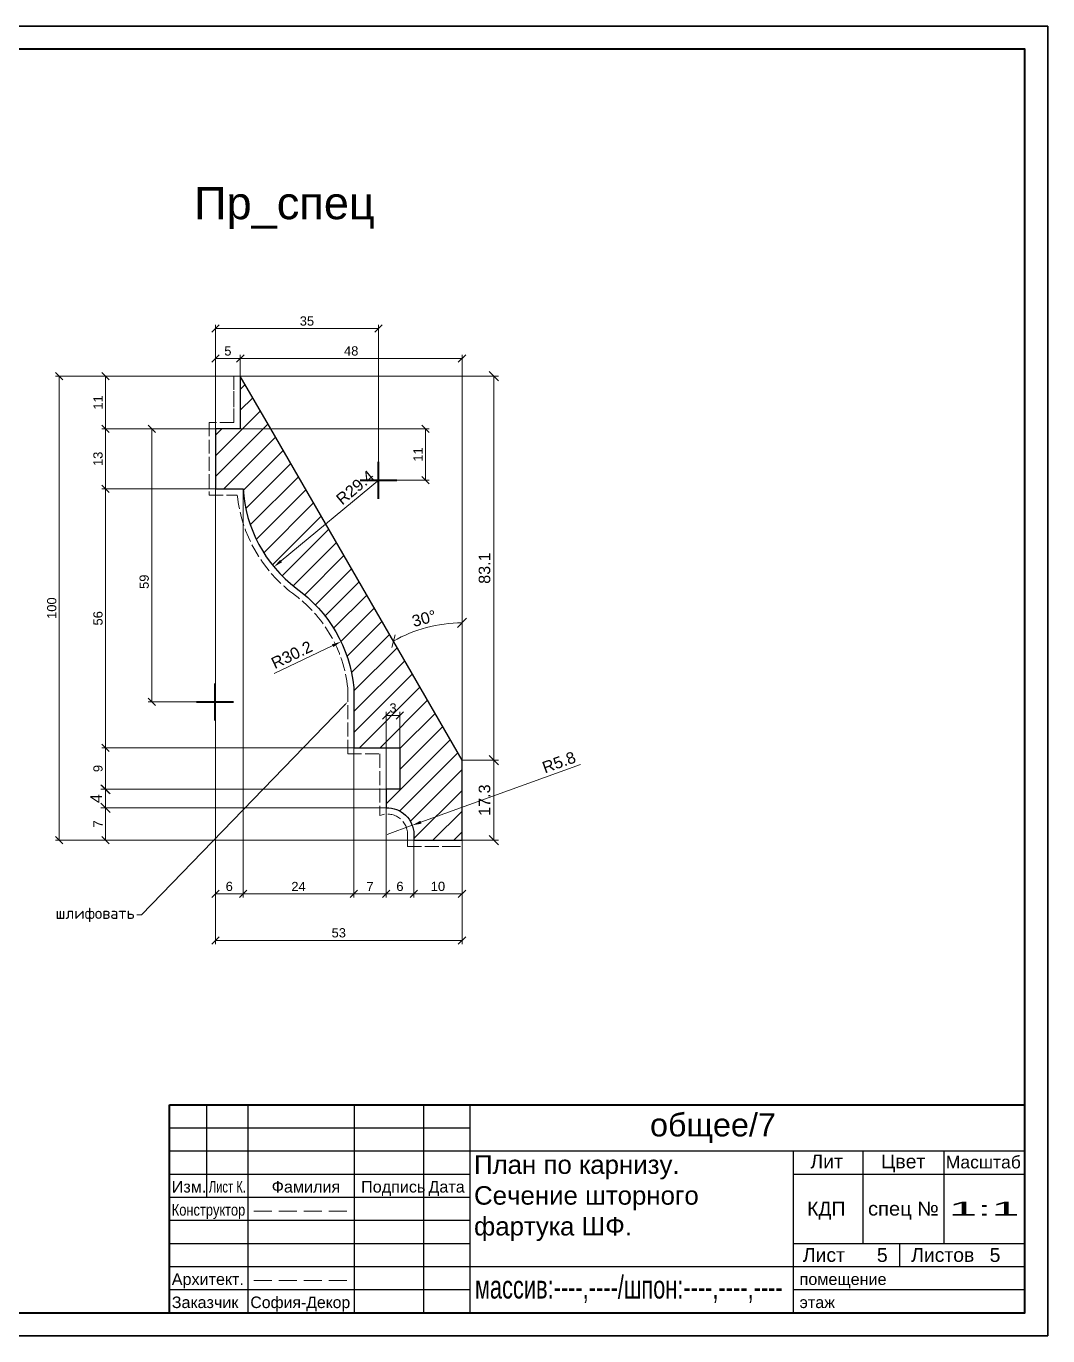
# Model space of a CAD drawing. Header units: millimetres. Extents: x 0 to 410, y 0 to 283.
# Drawn here: x 188.9 to 409.9, y 0 to 283.4 of the extents above; entities that cross this region are included whole.
import ezdxf
from ezdxf import colors
from ezdxf.entities.mleader import LeaderData, LeaderLine
from ezdxf.enums import TextEntityAlignment as Align
from ezdxf.math import Vec2, Vec3

# ---------------------------------------------------------------- set-up
doc = ezdxf.new("R2010")
doc.units = ezdxf.units.MM
doc.linetypes.add('ACAD_ISO02W100', pattern=[15, 12, -3])
doc.layers.get('DEFPOINTS').update_dxf_attribs({"color": 106, "lineweight": 5})
for name, color, linetype, lineweight in [('pechatnaya_ramka', 2, 'Continuous', 30), ('КАРНИЗ Пр_N221', 3, 'Continuous', 30), ('Линии Размерные и Текст', 1, 'Continuous', 5), ('служебный слой РАЗМЕРЫ', 4, 'Continuous', 13), ('ШТАМП', 7, 'Continuous', 30)]:
    doc.layers.add(name, color=color, linetype=linetype, lineweight=lineweight)
doc.styles.get("Standard").update_dxf_attribs({"font": 'arial.ttf'})
doc.styles.add('ЕСКД профили текст', font='isocpeur.ttf')
doc.dimstyles.get("Standard").update_dxf_attribs({"dimscale": 0, "dimtxt": 2.5, "dimasz": 2, "dimexe": 1, "dimexo": 0, "dimgap": 0.75, "dimtad": 1, "dimdsep": 46, "dimtxsty": 'Standard', "dimblk": 'OBLIQUE', "dimcen": 1.5, "dimclrd": 256, "dimclre": 256, "dimclrt": 7, "dimazin": 0, "dimtfac": 1, "dimtmove": 1, "dimatfit": 3, "dimfxl": 1, "dimtolj": 1, "dimtzin": 0, "dimlwd": 5, "dimlwe": 5, "dimarcsym": 0})
doc.dimstyles.new('STANDARD 16', dxfattribs={"dimscale": 0.8, "dimtxt": 2.5, "dimasz": 2, "dimexe": 1, "dimexo": 0, "dimgap": 0.75, "dimtad": 1, "dimdec": 0, "dimlfac": 16, "dimdsep": 46, "dimtxsty": 'Standard', "dimblk": 'OBLIQUE', "dimcen": 1.5, "dimclrd": 256, "dimclre": 256, "dimclrt": 7, "dimazin": 0, "dimtfac": 1, "dimtdec": 0, "dimtmove": 1, "dimatfit": 3, "dimfxl": 1, "dimtolj": 1, "dimtzin": 0, "dimlwd": 5, "dimlwe": 5, "dimarcsym": 0})
doc.dimstyles.new('STANDARD$4', dxfattribs={"dimscale": 0, "dimtxt": 2.5, "dimasz": 2, "dimexe": 1, "dimexo": 0, "dimgap": 0.75, "dimtad": 1, "dimdsep": 46, "dimtxsty": 'Standard', "dimblk1": 'OBLIQUE', "dimsah": 1, "dimcen": 1.5, "dimse1": 1, "dimclrd": 256, "dimclre": 256, "dimclrt": 7, "dimazin": 0, "dimtfac": 1, "dimtmove": 1, "dimatfit": 3, "dimldrblk": 'DOT', "dimfxl": 1, "dimtolj": 1, "dimtzin": 0, "dimlwd": 5, "dimlwe": 5, "dimarcsym": 0})

# ---------------------------------------------------------------- blocks, each defined once
blk = doc.blocks.new('_OBLIQUE')
at = {"color": 0, "linetype": 'ByBlock'}
blk.add_line((-0.5, -0.5), (0.5, 0.5), dxfattribs=at)
blk = doc.blocks.new('*D243')
at = {"layer": 'DEFPOINTS', "color": 0, "transparency": 16777216}
for p in [(229.84, 196.24), (216.05, 137.15), (225.76, 137.15)]:
    blk.add_point(p, dxfattribs=at)
at = {"layer": 'Линии Размерные и Текст', "lineweight": 5, "transparency": 16777216}
for p, q in [((229.84, 196.24), (215.25, 196.24)), ((216.05, 196.24), (216.05, 137.15)), ((225.76, 137.15), (215.25, 137.15))]:
    blk.add_line(p, q, dxfattribs=at)
at = {"layer": 'Линии Размерные и Текст', "lineweight": 5, "transparency": 16777216, "xscale": 1.6, "yscale": 1.6, "zscale": 1.6}
for p, rotation in [((216.05, 196.24), 90), ((216.05, 137.15), 270)]:
    blk.add_blockref('_OBLIQUE', p, dxfattribs=dict(at, rotation=rotation))
at = {"layer": 'Линии Размерные и Текст', "color": 7, "transparency": 16777216, "insert": (214.43, 163.15), "char_height": 2, "attachment_point": 5, "rotation": 90}
blk.add_mtext('\\A1;59', dxfattribs=at)
blk = doc.blocks.new('*D244')
at = {"layer": 'DEFPOINTS', "color": 0, "transparency": 16777216}
for p in [(235.81, 183.24), (259.81, 127.24), (235.81, 95.61)]:
    blk.add_point(p, dxfattribs=at)
at = {"layer": 'Линии Размерные и Текст', "lineweight": 5, "transparency": 16777216}
for p, q in [((235.81, 183.24), (235.81, 94.81)), ((259.81, 127.24), (259.81, 94.81)), ((259.81, 95.61), (235.81, 95.61))]:
    blk.add_line(p, q, dxfattribs=at)
at = {"layer": 'Линии Размерные и Текст', "lineweight": 5, "transparency": 16777216, "xscale": 1.6, "yscale": 1.6, "zscale": 1.6, "rotation": 180}
blk.add_blockref('_OBLIQUE', (235.81, 95.61), dxfattribs=at)
at = {"layer": 'Линии Размерные и Текст', "lineweight": 5, "transparency": 16777216, "xscale": 1.6, "yscale": 1.6, "zscale": 1.6}
blk.add_blockref('_OBLIQUE', (259.81, 95.61), dxfattribs=at)
at = {"layer": 'Линии Размерные и Текст', "color": 7, "transparency": 16777216, "insert": (247.81, 97.21), "char_height": 2, "attachment_point": 5}
blk.add_mtext('\\A1;24', dxfattribs=at)
blk = doc.blocks.new('*D245')
at = {"layer": 'DEFPOINTS', "color": 0, "transparency": 16777216}
for p in [(259.81, 127.24), (266.76, 114.24), (259.81, 95.61)]:
    blk.add_point(p, dxfattribs=at)
at = {"layer": 'Линии Размерные и Текст', "lineweight": 5, "transparency": 16777216}
for p, q in [((259.81, 127.24), (259.81, 94.81)), ((266.76, 114.24), (266.76, 94.81)), ((266.76, 95.61), (259.81, 95.61))]:
    blk.add_line(p, q, dxfattribs=at)
at = {"layer": 'Линии Размерные и Текст', "lineweight": 5, "transparency": 16777216, "xscale": 1.6, "yscale": 1.6, "zscale": 1.6, "rotation": 180}
blk.add_blockref('_OBLIQUE', (259.81, 95.61), dxfattribs=at)
at = {"layer": 'Линии Размерные и Текст', "lineweight": 5, "transparency": 16777216, "xscale": 1.6, "yscale": 1.6, "zscale": 1.6}
blk.add_blockref('_OBLIQUE', (266.76, 95.61), dxfattribs=at)
at = {"layer": 'Линии Размерные и Текст', "color": 7, "transparency": 16777216, "insert": (263.29, 97.21), "char_height": 2, "attachment_point": 5}
blk.add_mtext('\\A1;7', dxfattribs=at)
blk = doc.blocks.new('*D246')
at = {"layer": 'DEFPOINTS', "color": 0, "transparency": 16777216}
for p in [(266.76, 114.24), (272.76, 107.24), (266.76, 95.61)]:
    blk.add_point(p, dxfattribs=at)
at = {"layer": 'Линии Размерные и Текст', "lineweight": 5, "transparency": 16777216}
for p, q in [((266.76, 114.24), (266.76, 94.81)), ((272.76, 107.24), (272.76, 94.81)), ((272.76, 95.61), (266.76, 95.61))]:
    blk.add_line(p, q, dxfattribs=at)
at = {"layer": 'Линии Размерные и Текст', "lineweight": 5, "transparency": 16777216, "xscale": 1.6, "yscale": 1.6, "zscale": 1.6, "rotation": 180}
blk.add_blockref('_OBLIQUE', (266.76, 95.61), dxfattribs=at)
at = {"layer": 'Линии Размерные и Текст', "lineweight": 5, "transparency": 16777216, "xscale": 1.6, "yscale": 1.6, "zscale": 1.6}
blk.add_blockref('_OBLIQUE', (272.76, 95.61), dxfattribs=at)
at = {"layer": 'Линии Размерные и Текст', "color": 7, "transparency": 16777216, "insert": (269.76, 97.23), "char_height": 2, "attachment_point": 5}
blk.add_mtext('\\A1;6', dxfattribs=at)
blk = doc.blocks.new('*D247')
at = {"layer": 'DEFPOINTS', "color": 0, "transparency": 16777216}
for p in [(272.76, 107.24), (283.19, 107.24), (272.76, 95.61)]:
    blk.add_point(p, dxfattribs=at)
at = {"layer": 'Линии Размерные и Текст', "lineweight": 5, "transparency": 16777216}
for p, q in [((272.76, 107.24), (272.76, 94.81)), ((283.19, 107.24), (283.19, 94.81)), ((283.19, 95.61), (272.76, 95.61))]:
    blk.add_line(p, q, dxfattribs=at)
at = {"layer": 'Линии Размерные и Текст', "lineweight": 5, "transparency": 16777216, "xscale": 1.6, "yscale": 1.6, "zscale": 1.6, "rotation": 180}
blk.add_blockref('_OBLIQUE', (272.76, 95.61), dxfattribs=at)
at = {"layer": 'Линии Размерные и Текст', "lineweight": 5, "transparency": 16777216, "xscale": 1.6, "yscale": 1.6, "zscale": 1.6}
blk.add_blockref('_OBLIQUE', (283.19, 95.61), dxfattribs=at)
at = {"layer": 'Линии Размерные и Текст', "color": 7, "transparency": 16777216, "insert": (277.98, 97.23), "char_height": 2, "attachment_point": 5}
blk.add_mtext('\\A1;10', dxfattribs=at)
blk = doc.blocks.new('*D248')
at = {"layer": 'DEFPOINTS', "color": 0, "transparency": 16777216}
for p in [(266.76, 114.24), (206.05, 107.24), (272.76, 107.24)]:
    blk.add_point(p, dxfattribs=at)
at = {"layer": 'Линии Размерные и Текст', "lineweight": 5, "transparency": 16777216}
for p, q in [((266.76, 114.24), (205.25, 114.24)), ((206.05, 114.24), (206.05, 107.24)), ((272.76, 107.24), (205.25, 107.24))]:
    blk.add_line(p, q, dxfattribs=at)
at = {"layer": 'Линии Размерные и Текст', "lineweight": 5, "transparency": 16777216, "xscale": 1.6, "yscale": 1.6, "zscale": 1.6}
for p, rotation in [((206.05, 114.24), 90), ((206.05, 107.24), 270)]:
    blk.add_blockref('_OBLIQUE', p, dxfattribs=dict(at, rotation=rotation))
at = {"layer": 'Линии Размерные и Текст', "color": 7, "transparency": 16777216, "insert": (204.45, 110.74), "char_height": 2, "attachment_point": 5, "rotation": 90}
blk.add_mtext('\\A1;7', dxfattribs=at)
blk = doc.blocks.new('*D249')
at = {"layer": 'DEFPOINTS', "color": 0, "transparency": 16777216}
for p in [(259.81, 127.24), (206.05, 118.24), (266.76, 118.24)]:
    blk.add_point(p, dxfattribs=at)
at = {"layer": 'Линии Размерные и Текст', "lineweight": 5, "transparency": 16777216}
for p, q in [((259.81, 127.24), (205.25, 127.24)), ((206.05, 127.24), (206.05, 118.24)), ((266.76, 118.24), (205.25, 118.24))]:
    blk.add_line(p, q, dxfattribs=at)
at = {"layer": 'Линии Размерные и Текст', "lineweight": 5, "transparency": 16777216, "xscale": 1.6, "yscale": 1.6, "zscale": 1.6}
for p, rotation in [((206.05, 127.24), 90), ((206.05, 118.24), 270)]:
    blk.add_blockref('_OBLIQUE', p, dxfattribs=dict(at, rotation=rotation))
at = {"layer": 'Линии Размерные и Текст', "color": 7, "transparency": 16777216, "insert": (204.43, 122.74), "char_height": 2, "attachment_point": 5, "rotation": 90}
blk.add_mtext('\\A1;9', dxfattribs=at)
blk = doc.blocks.new('*D250')
at = {"layer": 'DEFPOINTS', "color": 0, "transparency": 16777216}
for p in [(229.84, 196.24), (206.05, 183.24), (229.84, 183.24)]:
    blk.add_point(p, dxfattribs=at)
at = {"layer": 'Линии Размерные и Текст', "lineweight": 5, "transparency": 16777216}
for p, q in [((229.84, 196.24), (205.25, 196.24)), ((206.05, 196.24), (206.05, 183.24)), ((229.84, 183.24), (205.25, 183.24))]:
    blk.add_line(p, q, dxfattribs=at)
at = {"layer": 'Линии Размерные и Текст', "lineweight": 5, "transparency": 16777216, "xscale": 1.6, "yscale": 1.6, "zscale": 1.6}
for p, rotation in [((206.05, 196.24), 90), ((206.05, 183.24), 270)]:
    blk.add_blockref('_OBLIQUE', p, dxfattribs=dict(at, rotation=rotation))
at = {"layer": 'Линии Размерные и Текст', "color": 7, "transparency": 16777216, "insert": (204.43, 189.74), "char_height": 2, "attachment_point": 5, "rotation": 90}
blk.add_mtext('\\A1;13', dxfattribs=at)
blk = doc.blocks.new('*D251')
at = {"layer": 'DEFPOINTS', "color": 0, "transparency": 16777216}
for p in [(229.84, 183.24), (283.19, 107.24), (229.84, 85.55)]:
    blk.add_point(p, dxfattribs=at)
at = {"layer": 'Линии Размерные и Текст', "lineweight": 5, "transparency": 16777216}
for p, q in [((229.84, 183.24), (229.84, 84.75)), ((283.19, 107.24), (283.19, 84.75)), ((283.19, 85.55), (229.84, 85.55))]:
    blk.add_line(p, q, dxfattribs=at)
at = {"layer": 'Линии Размерные и Текст', "lineweight": 5, "transparency": 16777216, "xscale": 1.6, "yscale": 1.6, "zscale": 1.6, "rotation": 180}
blk.add_blockref('_OBLIQUE', (229.84, 85.55), dxfattribs=at)
at = {"layer": 'Линии Размерные и Текст', "lineweight": 5, "transparency": 16777216, "xscale": 1.6, "yscale": 1.6, "zscale": 1.6}
blk.add_blockref('_OBLIQUE', (283.19, 85.55), dxfattribs=at)
at = {"layer": 'Линии Размерные и Текст', "color": 7, "transparency": 16777216, "insert": (256.52, 87.18), "char_height": 2, "attachment_point": 5}
blk.add_mtext('\\A1;53', dxfattribs=at)
blk = doc.blocks.new('*D252')
at = {"layer": 'DEFPOINTS', "color": 0, "transparency": 16777216}
for p in [(196.05, 207.64), (235.22, 207.64), (272.76, 107.24)]:
    blk.add_point(p, dxfattribs=at)
at = {"layer": 'Линии Размерные и Текст', "lineweight": 5, "transparency": 16777216}
for p, q in [((235.22, 207.64), (195.25, 207.64)), ((196.05, 107.24), (196.05, 207.64)), ((272.76, 107.24), (195.25, 107.24))]:
    blk.add_line(p, q, dxfattribs=at)
at = {"layer": 'Линии Размерные и Текст', "lineweight": 5, "transparency": 16777216, "xscale": 1.6, "yscale": 1.6, "zscale": 1.6}
for p, rotation in [((196.05, 207.64), 90), ((196.05, 107.24), 270)]:
    blk.add_blockref('_OBLIQUE', p, dxfattribs=dict(at, rotation=rotation))
at = {"layer": 'Линии Размерные и Текст', "color": 7, "transparency": 16777216, "insert": (194.43, 157.44), "char_height": 2, "attachment_point": 5, "rotation": 90}
blk.add_mtext('\\A1;100', dxfattribs=at)
blk = doc.blocks.new('*D253')
at = {"layer": 'DEFPOINTS', "color": 0, "transparency": 16777216}
for p in [(229.84, 183.24), (206.05, 127.24), (259.81, 127.24)]:
    blk.add_point(p, dxfattribs=at)
at = {"layer": 'Линии Размерные и Текст', "lineweight": 5, "transparency": 16777216}
for p, q in [((229.84, 183.24), (205.25, 183.24)), ((206.05, 183.24), (206.05, 127.24)), ((259.81, 127.24), (205.25, 127.24))]:
    blk.add_line(p, q, dxfattribs=at)
at = {"layer": 'Линии Размерные и Текст', "lineweight": 5, "transparency": 16777216, "xscale": 1.6, "yscale": 1.6, "zscale": 1.6}
for p, rotation in [((206.05, 183.24), 90), ((206.05, 127.24), 270)]:
    blk.add_blockref('_OBLIQUE', p, dxfattribs=dict(at, rotation=rotation))
at = {"layer": 'Линии Размерные и Текст', "color": 7, "transparency": 16777216, "insert": (204.43, 155.24), "char_height": 2, "attachment_point": 5, "rotation": 90}
blk.add_mtext('\\A1;56', dxfattribs=at)
blk = doc.blocks.new('*D254')
at = {"layer": 'DEFPOINTS', "color": 0, "transparency": 16777216}
for p in [(206.05, 207.64), (235.22, 207.64), (229.84, 196.24)]:
    blk.add_point(p, dxfattribs=at)
at = {"layer": 'Линии Размерные и Текст', "lineweight": 5, "transparency": 16777216}
for p, q in [((235.22, 207.64), (205.25, 207.64)), ((206.05, 196.24), (206.05, 207.64)), ((229.84, 196.24), (205.25, 196.24))]:
    blk.add_line(p, q, dxfattribs=at)
at = {"layer": 'Линии Размерные и Текст', "lineweight": 5, "transparency": 16777216, "xscale": 1.6, "yscale": 1.6, "zscale": 1.6}
for p, rotation in [((206.05, 207.64), 90), ((206.05, 196.24), 270)]:
    blk.add_blockref('_OBLIQUE', p, dxfattribs=dict(at, rotation=rotation))
at = {"layer": 'Линии Размерные и Текст', "color": 7, "transparency": 16777216, "insert": (204.45, 201.94), "char_height": 2, "attachment_point": 5, "rotation": 90}
blk.add_mtext('\\A1;11', dxfattribs=at)
blk = doc.blocks.new('*D255')
at = {"layer": 'DEFPOINTS', "color": 0, "transparency": 16777216}
for p in [(229.84, 211.46), (235.22, 207.64), (229.84, 196.24)]:
    blk.add_point(p, dxfattribs=at)
at = {"layer": 'Линии Размерные и Текст', "lineweight": 5, "transparency": 16777216}
for p, q in [((229.84, 196.24), (229.84, 212.26)), ((235.22, 211.46), (229.84, 211.46)), ((235.22, 207.64), (235.22, 212.26))]:
    blk.add_line(p, q, dxfattribs=at)
at = {"layer": 'Линии Размерные и Текст', "lineweight": 5, "transparency": 16777216, "xscale": 1.6, "yscale": 1.6, "zscale": 1.6, "rotation": 180}
blk.add_blockref('_OBLIQUE', (229.84, 211.46), dxfattribs=at)
at = {"layer": 'Линии Размерные и Текст', "lineweight": 5, "transparency": 16777216, "xscale": 1.6, "yscale": 1.6, "zscale": 1.6}
blk.add_blockref('_OBLIQUE', (235.22, 211.46), dxfattribs=at)
at = {"layer": 'Линии Размерные и Текст', "color": 7, "transparency": 16777216, "insert": (232.53, 213.07), "char_height": 2, "attachment_point": 5}
blk.add_mtext('\\A1;5', dxfattribs=at)
blk = doc.blocks.new('*D256')
at = {"layer": 'DEFPOINTS', "color": 0, "transparency": 16777216}
for p in [(229.84, 183.24), (235.81, 183.24), (235.81, 95.61)]:
    blk.add_point(p, dxfattribs=at)
at = {"layer": 'Линии Размерные и Текст', "lineweight": 5, "transparency": 16777216}
for p, q in [((229.84, 183.24), (229.84, 94.81)), ((235.81, 183.24), (235.81, 94.81)), ((229.84, 95.61), (235.81, 95.61))]:
    blk.add_line(p, q, dxfattribs=at)
at = {"layer": 'Линии Размерные и Текст', "lineweight": 5, "transparency": 16777216, "xscale": 1.6, "yscale": 1.6, "zscale": 1.6, "rotation": 180}
blk.add_blockref('_OBLIQUE', (229.84, 95.61), dxfattribs=at)
at = {"layer": 'Линии Размерные и Текст', "lineweight": 5, "transparency": 16777216, "xscale": 1.6, "yscale": 1.6, "zscale": 1.6}
blk.add_blockref('_OBLIQUE', (235.81, 95.61), dxfattribs=at)
at = {"layer": 'Линии Размерные и Текст', "color": 7, "transparency": 16777216, "insert": (232.83, 97.23), "char_height": 2, "attachment_point": 5}
blk.add_mtext('\\A1;6', dxfattribs=at)
blk = doc.blocks.new('*D257')
at = {"layer": 'DEFPOINTS', "color": 0, "transparency": 16777216}
for p in [(269.76, 134.2), (269.76, 127.24), (266.76, 118.24)]:
    blk.add_point(p, dxfattribs=at)
at = {"layer": 'Линии Размерные и Текст', "lineweight": 5, "transparency": 16777216}
for p, q in [((266.76, 118.24), (266.76, 135)), ((266.76, 134.2), (269.76, 134.2)), ((269.76, 127.24), (269.76, 135))]:
    blk.add_line(p, q, dxfattribs=at)
at = {"layer": 'Линии Размерные и Текст', "lineweight": 5, "transparency": 16777216, "xscale": 1.6, "yscale": 1.6, "zscale": 1.6, "rotation": 180}
blk.add_blockref('_OBLIQUE', (266.76, 134.2), dxfattribs=at)
at = {"layer": 'Линии Размерные и Текст', "lineweight": 5, "transparency": 16777216, "xscale": 1.6, "yscale": 1.6, "zscale": 1.6}
blk.add_blockref('_OBLIQUE', (269.76, 134.2), dxfattribs=at)
at = {"layer": 'Линии Размерные и Текст', "color": 7, "transparency": 16777216, "insert": (268.26, 135.82), "char_height": 2, "attachment_point": 5}
blk.add_mtext('\\A1;3', dxfattribs=at)
blk = doc.blocks.new('*D258')
at = {"layer": 'DEFPOINTS', "color": 0, "transparency": 16777216}
for p in [(241.8, 196.24), (278.03, 153.81), (283.19, 124.56), (283.19, 124.56), (283.19, 107.24)]:
    blk.add_point(p, dxfattribs=at)
at = {"layer": 'Линии Размерные и Текст', "lineweight": 5, "transparency": 16777216}
blk.add_line((283.19, 124.56), (283.19, 155.26), dxfattribs=at)
blk.add_arc((283.19, 124.56), 29.7, 90, 120, dxfattribs=at)
at = {"layer": 'Линии Размерные и Текст', "lineweight": 5, "transparency": 16777216, "xscale": 2, "yscale": 2, "zscale": 2}
for p, rotation in [((283.19, 154.26), 359.9999999999999), ((268.34, 150.28), 210.0000000000026)]:
    blk.add_blockref('_OBLIQUE', p, dxfattribs=dict(at, rotation=rotation))
at = {"layer": 'Линии Размерные и Текст', "color": 7, "transparency": 16777216, "insert": (274.98, 155.21), "char_height": 2.5, "attachment_point": 5, "rotation": 15}
blk.add_mtext('\\A1;30°', dxfattribs=at)
blk = doc.blocks.new('*D259')
at = {"layer": 'DEFPOINTS', "color": 0, "transparency": 16777216}
for p in [(257.01, 150.18), (229.76, 137.15)]:
    blk.add_point(p, dxfattribs=at)
at = {"layer": 'Линии Размерные и Текст', "lineweight": 5, "transparency": 16777216}
blk.add_line((242.56, 143.27), (255.21, 149.32), dxfattribs=at)
at = {"layer": 'Линии Размерные и Текст', "transparency": 16777216}
blk.add_solid([(255.06, 149.62), (255.35, 149.02), (257.01, 150.18)], dxfattribs=at)
at = {"layer": 'Линии Размерные и Текст', "color": 7, "transparency": 16777216, "insert": (246.36, 147.34), "char_height": 2.5, "attachment_point": 5, "rotation": 25.5405}
blk.add_mtext('\\A1;R30.2', dxfattribs=at)
blk = doc.blocks.new('_Dot')
at = {"color": 0, "linetype": 'ByBlock', "lineweight": -2}
blk.add_line((-0.5, 0), (-1, 0), dxfattribs=at)
at = {"color": 0, "linetype": 'ByBlock', "const_width": 0.5}
blk.add_lwpolyline([(-0.25, 0, 1), (0.25, 0, 1)], format="xyb", close=True, dxfattribs=at)
blk = doc.blocks.new('*D260')
at = {"layer": 'DEFPOINTS', "color": 0, "transparency": 16777216}
for p in [(265.12, 185.1), (242.5, 166.36)]:
    blk.add_point(p, dxfattribs=at)
at = {"layer": 'Линии Размерные и Текст', "lineweight": 5, "transparency": 16777216}
blk.add_line((265.35, 185.29), (244.04, 167.64), dxfattribs=at)
at = {"layer": 'Линии Размерные и Текст', "transparency": 16777216}
blk.add_solid([(243.83, 167.89), (244.25, 167.38), (242.5, 166.36)], dxfattribs=at)
at = {"layer": 'Линии Размерные и Текст', "color": 7, "transparency": 16777216, "insert": (260.06, 183.54), "char_height": 2.5, "attachment_point": 5, "rotation": 39.6251}
blk.add_mtext('\\A1;R29.4', dxfattribs=at)
blk = doc.blocks.new('*D261')
at = {"layer": 'DEFPOINTS', "color": 0, "transparency": 16777216}
for p in [(267.01, 108.49), (272.42, 110.45)]:
    blk.add_point(p, dxfattribs=at)
at = {"layer": 'Линии Размерные и Текст', "lineweight": 5, "transparency": 16777216}
for p, q in [((308.84, 123.61), (274.3, 111.12)), ((267.01, 108.49), (272.42, 110.45))]:
    blk.add_line(p, q, dxfattribs=at)
at = {"layer": 'Линии Размерные и Текст', "transparency": 16777216}
blk.add_solid([(274.19, 111.44), (274.42, 110.81), (272.42, 110.45)], dxfattribs=at)
at = {"layer": 'Линии Размерные и Текст', "color": 7, "transparency": 16777216, "insert": (304.17, 124.08), "char_height": 2.5, "attachment_point": 5, "rotation": 19.8737}
blk.add_mtext('\\A1;R5.8', dxfattribs=at)
blk = doc.blocks.new('*D262')
at = {"layer": 'DEFPOINTS', "color": 0, "transparency": 16777216}
for p in [(235.22, 207.64), (283.19, 124.56), (290.09, 124.56)]:
    blk.add_point(p, dxfattribs=at)
at = {"layer": 'Линии Размерные и Текст', "lineweight": 5, "transparency": 16777216}
for p, q in [((235.22, 207.64), (291.09, 207.64)), ((290.09, 207.64), (290.09, 124.56)), ((283.19, 124.56), (291.09, 124.56))]:
    blk.add_line(p, q, dxfattribs=at)
at = {"layer": 'Линии Размерные и Текст', "lineweight": 5, "transparency": 16777216, "xscale": 2, "yscale": 2, "zscale": 2}
for p, rotation in [((290.09, 207.64), 90), ((290.09, 124.56), 270)]:
    blk.add_blockref('_OBLIQUE', p, dxfattribs=dict(at, rotation=rotation))
at = {"layer": 'Линии Размерные и Текст', "color": 7, "transparency": 16777216, "insert": (288.06, 166.1), "char_height": 2.5, "attachment_point": 5, "rotation": 90}
blk.add_mtext('\\A1;83.1', dxfattribs=at)
blk = doc.blocks.new('*D263')
at = {"layer": 'DEFPOINTS', "color": 0, "transparency": 16777216}
for p in [(283.19, 124.56), (283.19, 107.24), (290.09, 107.24)]:
    blk.add_point(p, dxfattribs=at)
at = {"layer": 'Линии Размерные и Текст', "lineweight": 5, "transparency": 16777216}
for p, q in [((283.19, 124.56), (291.09, 124.56)), ((290.09, 124.56), (290.09, 107.24)), ((283.19, 107.24), (291.09, 107.24))]:
    blk.add_line(p, q, dxfattribs=at)
at = {"layer": 'Линии Размерные и Текст', "lineweight": 5, "transparency": 16777216, "xscale": 2, "yscale": 2, "zscale": 2}
for p, rotation in [((290.09, 124.56), 90), ((290.09, 107.24), 270)]:
    blk.add_blockref('_OBLIQUE', p, dxfattribs=dict(at, rotation=rotation))
at = {"layer": 'Линии Размерные и Текст', "color": 7, "transparency": 16777216, "insert": (288.06, 115.9), "char_height": 2.5, "attachment_point": 5, "rotation": 90}
blk.add_mtext('\\A1;17.3', dxfattribs=at)
blk = doc.blocks.new('*D264')
at = {"layer": 'DEFPOINTS', "color": 0, "transparency": 16777216}
for p in [(266.76, 118.24), (206.05, 114.24), (266.76, 114.24)]:
    blk.add_point(p, dxfattribs=at)
at = {"layer": 'Линии Размерные и Текст', "lineweight": 5, "transparency": 16777216}
for p, q in [((266.76, 118.24), (205.05, 118.24)), ((206.05, 118.24), (206.05, 114.24)), ((266.76, 114.24), (205.05, 114.24))]:
    blk.add_line(p, q, dxfattribs=at)
at = {"layer": 'Линии Размерные и Текст', "lineweight": 5, "transparency": 16777216, "xscale": 2, "yscale": 2, "zscale": 2}
for p, rotation in [((206.05, 118.24), 90), ((206.05, 114.24), 270)]:
    blk.add_blockref('_OBLIQUE', p, dxfattribs=dict(at, rotation=rotation))
at = {"layer": 'Линии Размерные и Текст', "color": 7, "transparency": 16777216, "insert": (204.05, 116.24), "char_height": 2.5, "attachment_point": 5, "rotation": 90}
blk.add_mtext('\\A1;4', dxfattribs=at)
blk = doc.blocks.new('*D265')
at = {"layer": 'DEFPOINTS', "color": 0, "transparency": 16777216}
for p in [(235.22, 211.46), (235.22, 207.64), (283.19, 124.56)]:
    blk.add_point(p, dxfattribs=at)
at = {"layer": 'Линии Размерные и Текст', "lineweight": 5, "transparency": 16777216}
for p, q in [((235.22, 207.64), (235.22, 212.26)), ((283.19, 211.46), (235.22, 211.46)), ((283.19, 124.56), (283.19, 212.26))]:
    blk.add_line(p, q, dxfattribs=at)
at = {"layer": 'Линии Размерные и Текст', "lineweight": 5, "transparency": 16777216, "xscale": 1.6, "yscale": 1.6, "zscale": 1.6, "rotation": 180}
blk.add_blockref('_OBLIQUE', (235.22, 211.46), dxfattribs=at)
at = {"layer": 'Линии Размерные и Текст', "lineweight": 5, "transparency": 16777216, "xscale": 1.6, "yscale": 1.6, "zscale": 1.6}
blk.add_blockref('_OBLIQUE', (283.19, 211.46), dxfattribs=at)
at = {"layer": 'Линии Размерные и Текст', "color": 7, "transparency": 16777216, "insert": (259.21, 213.08), "char_height": 2, "attachment_point": 5}
blk.add_mtext('\\A1;48', dxfattribs=at)
blk = doc.blocks.new('*D266')
at = {"layer": 'DEFPOINTS', "color": 0, "transparency": 16777216}
for p in [(235.22, 196.24), (269.12, 185.1), (275.29, 185.1)]:
    blk.add_point(p, dxfattribs=at)
at = {"layer": 'Линии Размерные и Текст', "lineweight": 5, "transparency": 16777216}
for p, q in [((235.22, 196.24), (276.09, 196.24)), ((275.29, 196.24), (275.29, 185.1)), ((269.12, 185.1), (276.09, 185.1))]:
    blk.add_line(p, q, dxfattribs=at)
at = {"layer": 'Линии Размерные и Текст', "lineweight": 5, "transparency": 16777216, "xscale": 1.6, "yscale": 1.6, "zscale": 1.6}
for p, rotation in [((275.29, 196.24), 90), ((275.29, 185.1), 270)]:
    blk.add_blockref('_OBLIQUE', p, dxfattribs=dict(at, rotation=rotation))
at = {"layer": 'Линии Размерные и Текст', "color": 7, "transparency": 16777216, "insert": (273.69, 190.67), "char_height": 2, "attachment_point": 5, "rotation": 90}
blk.add_mtext('\\A1;11', dxfattribs=at)
blk = doc.blocks.new('*D267')
at = {"layer": 'DEFPOINTS', "color": 0, "transparency": 16777216}
for p in [(265.12, 217.93), (229.84, 196.24), (265.12, 189.1)]:
    blk.add_point(p, dxfattribs=at)
at = {"layer": 'Линии Размерные и Текст', "lineweight": 5, "transparency": 16777216}
for p, q in [((229.84, 196.24), (229.84, 218.73)), ((265.12, 189.1), (265.12, 218.73)), ((229.84, 217.93), (265.12, 217.93))]:
    blk.add_line(p, q, dxfattribs=at)
at = {"layer": 'Линии Размерные и Текст', "lineweight": 5, "transparency": 16777216, "xscale": 1.6, "yscale": 1.6, "zscale": 1.6, "rotation": 180}
blk.add_blockref('_OBLIQUE', (229.84, 217.93), dxfattribs=at)
at = {"layer": 'Линии Размерные и Текст', "lineweight": 5, "transparency": 16777216, "xscale": 1.6, "yscale": 1.6, "zscale": 1.6}
blk.add_blockref('_OBLIQUE', (265.12, 217.93), dxfattribs=at)
at = {"layer": 'Линии Размерные и Текст', "color": 7, "transparency": 16777216, "insert": (249.63, 219.55), "char_height": 2, "attachment_point": 5}
blk.add_mtext('\\A1;35', dxfattribs=at)

msp = doc.modelspace()

# ---------------------------------------------------------------- hatches: boundary and pattern name
at = {"layer": 'Линии Размерные и Текст'}
h = msp.add_hatch(dxfattribs=at)
h.set_pattern_fill('ANSI31', color=256)
h.set_pattern_definition([(45, (-1317.263, -45.5937), (-2.245064, 2.245064), [])])
h.paths.add_polyline_path([(241.805, 196.24), (235.223, 207.64), (235.223, 196.24), (232.534, 196.24), (229.845, 196.24), (229.845, 183.238), (235.807, 183.238, 0.2173238), (247.311, 161.738, -0.2153428), (259.807, 140.238), (259.807, 127.238), (269.764, 127.238), (269.764, 118.238), (266.764, 118.238), (266.764, 114.235, -0.4246948), (272.764, 108.535), (272.764, 107.238), (283.19, 107.238), (283.19, 124.559)])
h.paths.add_polyline_path([(266.991, 133.746), (269.545, 133.746), (269.545, 137.867), (266.991, 137.867)], flags=24)

# ---------------------------------------------------------------- linework, layer by layer
at = {"layer": 'pechatnaya_ramka'}
msp.add_lwpolyline([(0, 283.35), (409.935, 283.35), (409.935, 0), (0, 0)], close=True, dxfattribs=at)
at = {"layer": 'КАРНИЗ Пр_N221', "ltscale": 100}
msp.add_lwpolyline([(266.764, 118.238), (266.764, 114.235, -0.4246948), (272.764, 108.535), (272.764, 107.238), (283.19, 107.238), (283.19, 124.559), (241.805, 196.24), (235.223, 207.64), (235.223, 196.24), (232.534, 196.24), (229.845, 196.24), (229.845, 183.238), (235.807, 183.238, 0.2173238), (247.311, 161.738, -0.2153428), (259.807, 140.238), (259.807, 127.238), (269.764, 127.238), (269.764, 118.238)], format="xyb", close=True, dxfattribs=at)
at = {"layer": 'Линии Размерные и Текст', "color": 1, "lineweight": 40}
for p, q in [((229.756, 133.154), (229.756, 141.154)), ((225.756, 137.154), (233.756, 137.154))]:
    msp.add_line(p, q, dxfattribs=at)
at = {"layer": 'Линии Размерные и Текст', "linetype": 'ACAD_ISO02W100', "ltscale": 0.25}
msp.add_lwpolyline([(233.823, 197.64), (233.823, 207.64), (233.823, 197.64), (228.495, 197.64), (228.495, 181.888), (234.566, 181.888, 0.2067174), (246.51, 160.651, -0.2149113), (258.457, 140.168), (258.457, 125.888), (265.414, 125.888), (265.414, 112.589, -0.5250577), (271.414, 108.53), (271.414, 105.888), (279.845, 105.888), (283.19, 105.888)], format="xyb", dxfattribs=at)
at = {"layer": 'служебный слой РАЗМЕРЫ', "color": 1, "lineweight": 40}
for p, q in [((265.123, 181.097), (265.123, 189.097)), ((261.123, 185.097), (269.123, 185.097))]:
    msp.add_line(p, q, dxfattribs=at)
at = {"layer": 'ШТАМП', "lineweight": 40}
for p, q in [((219.935, 5), (219.935, 50)), ((219.935, 50), (404.935, 50))]:
    msp.add_line(p, q, dxfattribs=at)
at = {"layer": 'ШТАМП', "lineweight": -3}
for p, q in [((219.935, 50), (284.935, 50)), ((227.935, 50), (227.935, 30)), ((236.935, 5), (236.935, 50)), ((259.935, 5), (259.935, 50)), ((274.935, 5), (274.935, 50)), ((284.935, 5), (284.935, 50)), ((219.935, 45), (284.935, 45)), ((219.935, 40), (404.935, 40)), ((354.935, 5), (354.935, 40)), ((369.935, 40), (369.935, 20)), ((387.435, 40), (387.435, 20)), ((219.935, 35), (284.935, 35)), ((354.935, 35), (404.935, 35)), ((219.935, 30), (284.935, 30)), ((219.935, 25), (284.935, 25)), ((219.935, 20), (284.935, 20)), ((354.935, 20), (404.935, 20)), ((377.935, 15), (377.935, 20)), ((219.935, 15), (404.935, 15)), ((219.935, 10), (284.935, 10)), ((354.935, 10), (404.935, 10))]:
    msp.add_line(p, q, dxfattribs=at)
at = {"layer": 'ШТАМП'}
msp.add_lwpolyline([(0, 0), (409.935, 0), (409.935, 283.35), (0, 283.35)], close=True, dxfattribs=at)
at = {"layer": 'ШТАМП', "lineweight": 40}
msp.add_lwpolyline([(20, 5), (404.935, 5), (404.935, 278.35), (20, 278.35)], close=True, dxfattribs=at)

# ---------------------------------------------------------------- texts
at = {"layer": 'Линии Размерные и Текст'}
msp.add_text('Пр_спец ', height=7, dxfattribs=at).set_placement((225.204, 241.591))
at = {"layer": 'ШТАМП', "lineweight": -3}
for s, height, p in [('общее/7', 5, (323.868, 43.145)), ('Лит', 3, (358.58, 36.227)), ('Цвет', 3, (373.865, 36.227)), ('Изм.', 2.5, (220.392, 31)), ('Фамилия', 2.5, (242.004, 31)), ('Подпись', 2.5, (261.365, 31)), ('Дата', 2.5, (275.935, 31)), ('КДП', 3, (357.856, 26.019)), ('Лист', 3, (356.935, 16)), ('Листов', 3, (380.369, 16)), ('Архитект.', 2.5, (220.392, 11)), ('помещение', 2.5, (356.235, 11)), ('Заказчик', 2.5, (220.392, 6)), ('этаж', 2.5, (356.235, 6))]:
    msp.add_text(s, height=height, dxfattribs=at).set_placement(p)
msp.add_text('Масштаб', height=2.7208, dxfattribs=at).set_placement((387.849, 36.227), (404.111, 36.227), align=Align.ALIGNED)
for s, height, width, p, p2 in [('Лист К.', 2.5, 0.695137, (228.392, 31), (236.431, 31)), ('Конструктор', 2.5, 0.796844, (220.392, 26), (236.291, 26)), ('спец №', 3, 1.036833, (371.04, 26.019), (386.34, 26.019)), ('1:1', 3, 2.626133, (388.54, 26.019), (403.84, 26.019)), ('----', 2.5, 4.64604, (237.392, 26), (259.006, 26)), ('----', 2.5, 4.64604, (237.392, 11), (259.006, 11)), ('массив:----,----/шпон:----,----,----', 5, 0.675513, (285.979, 8.062), (352.569, 8.062)), ('София-Декор', 2.5, 0.979626, (237.392, 6), (259.006, 6))]:
    msp.add_text(s, height=height, dxfattribs=dict(at, width=width)).set_placement(p, p2, align=Align.FIT)
for p in [(374.125, 18.984), (398.514, 18.984)]:
    msp.add_text('5', height=3, dxfattribs=at).set_placement(p, align=Align.TOP_CENTER)
at = {"layer": 'ШТАМП', "insert": (285.789, 39.04), "char_height": 4, "attachment_point": 1}
msp.add_mtext_dynamic_manual_height_columns('План по карнизу.\\PСечение шторного фартука ШФ.', width=67.13095, gutter_width=20, heights=[0], dxfattribs=at)

# ---------------------------------------------------------------- dimensions: what is measured, and where the dimension line sits
at = {"layer": 'Линии Размерные и Текст'}
dim = msp.add_linear_dim(base=(265.123, 217.925), p1=(229.845, 196.24), p2=(265.123, 189.097), dimstyle='STANDARD 16', override={"dimlfac": 1}, dxfattribs=at)
dim.commit()
dim.dimension.update_dxf_attribs({"geometry": '*D267', "text_midpoint": (249.632, 217.925), "dimtype": 160})
for base, p1, p2, picture, middle in [((229.845, 211.456), (235.223, 207.64), (229.845, 196.24), '*D255', (232.534, 213.073)), ((235.223, 211.456), (283.19, 124.559), (235.223, 207.64), '*D265', (259.206, 213.077)), ((229.845, 85.554), (283.19, 107.238), (229.845, 183.238), '*D251', (256.517, 87.176)), ((235.807, 95.607), (229.845, 183.238), (235.807, 183.238), '*D256', (232.826, 97.228)), ((235.807, 95.607), (259.807, 127.238), (235.807, 183.238), '*D244', (247.807, 97.211)), ((269.764, 134.198), (266.764, 118.238), (269.764, 127.238), '*D257', (268.264, 135.82)), ((259.807, 95.607), (266.764, 114.235), (259.807, 127.238), '*D245', (263.285, 97.207)), ((266.764, 95.607), (272.764, 107.238), (266.764, 114.235), '*D246', (269.764, 97.228)), ((272.764, 95.607), (283.19, 107.238), (272.764, 107.238), '*D247', (277.977, 97.228))]:
    dim = msp.add_linear_dim(base=base, p1=p1, p2=p2, dimstyle='STANDARD 16', override={"dimlfac": 1}, dxfattribs=at)
    dim.commit()
    dim.dimension.update_dxf_attribs({"geometry": picture, "text_midpoint": middle})
for base, p1, p2, dimstyle, override, picture, middle in [((196.049, 207.64), (272.764, 107.238), (235.223, 207.64), 'STANDARD 16', {"dimlfac": 1}, '*D252', (194.428, 157.439)), ((206.049, 207.64), (229.845, 196.24), (235.223, 207.64), 'STANDARD 16', {"dimlfac": 1}, '*D254', (204.445, 201.94)), ((290.088, 124.559), (235.223, 207.64), (283.19, 124.559), 'Standard', {"dimscale": 1, "dimdec": 1}, '*D262', (288.061, 166.099)), ((206.049, 183.238), (229.845, 196.24), (229.845, 183.238), 'STANDARD 16', {"dimlfac": 1}, '*D250', (204.427, 189.739)), ((206.049, 127.238), (229.845, 183.238), (259.807, 127.238), 'STANDARD 16', {"dimlfac": 1}, '*D253', (204.428, 155.238)), ((206.049, 118.238), (259.807, 127.238), (266.764, 118.238), 'STANDARD 16', {"dimlfac": 1}, '*D249', (204.428, 122.738)), ((290.088, 107.238), (283.19, 124.559), (283.19, 107.238), 'Standard', {"dimscale": 1, "dimdec": 1}, '*D263', (288.061, 115.898)), ((206.049, 114.235), (266.764, 118.238), (266.764, 114.235), 'Standard', {"dimscale": 1}, '*D264', (204.049, 116.237)), ((206.049, 107.238), (266.764, 114.235), (272.764, 107.238), 'STANDARD 16', {"dimlfac": 1}, '*D248', (204.449, 110.737))]:
    dim = msp.add_linear_dim(base=base, p1=p1, p2=p2, angle=90, dimstyle=dimstyle, override=override, dxfattribs=at)
    dim.commit()
    dim.dimension.update_dxf_attribs({"geometry": picture, "text_midpoint": middle})
for base, p1, p2, picture, middle in [((216.049, 137.154), (229.845, 196.24), (225.756, 137.154), '*D243', (216.049, 163.146)), ((275.292, 185.097), (235.223, 196.24), (269.123, 185.097), '*D266', (275.292, 190.669))]:
    dim = msp.add_linear_dim(base=base, p1=p1, p2=p2, angle=90, dimstyle='STANDARD 16', override={"dimlfac": 1}, dxfattribs=at)
    dim.commit()
    dim.dimension.update_dxf_attribs({"geometry": picture, "text_midpoint": middle, "dimtype": 160})
dim = msp.add_angular_dim_2l(base=(278.032, 153.809), line1=((283.19, 107.238), (283.19, 124.559)), line2=((283.19, 124.559), (241.805, 196.24)), dimstyle='Standard', override={"dimscale": 1, "dimadec": 0}, dxfattribs=at)
dim.commit()
dim.dimension.update_dxf_attribs({"geometry": '*D258', "text_midpoint": (274.978, 155.206)})
for center, mpoint, picture, middle in [((265.123, 185.097), (242.497, 166.362), '*D260', (261.357, 181.979)), ((229.756, 137.154), (257.013, 150.178), '*D259', (247.237, 145.507)), ((267.013, 108.49), (272.421, 110.445), '*D261', (304.863, 122.172))]:
    dim = msp.add_radius_dim(center=center, mpoint=mpoint, dimstyle='STANDARD$4', override={"dimscale": 1, "dimdec": 1}, dxfattribs=at)
    dim.commit()
    dim.dimension.update_dxf_attribs({"geometry": picture, "text_midpoint": middle, "dimtype": 164})

# ---------------------------------------------------------------- leaders
ml = msp.add_multileader_mtext('Standard', dxfattribs=at)
ml.set_content('\\A1;{\\fISOCPEUR|b1|i0|c204|p34;шлифовать}', color=256, style='ЕСКД профили текст')
ml.set_leader_properties(color=256, linetype='ByLayer', lineweight=-1)
ml.build(insert=Vec2(0, 0))
ml.multileader.update_dxf_attribs({"dogleg_length": 1, "arrow_head_size": 1})
ctx = ml.context
ctx.base_point, ctx.char_height, ctx.arrow_head_size, ctx.landing_gap_size, ctx.plane_origin = Vec3(194.971, 91.087), 2.5, 1, 0.5, Vec3(221.635, 104.248)
ctx.text_align_type = 2
notes = []
notes.append((ctx, [(0, (1, 1, 0), (213.862, 91.087), (-1, 0), 1, [(0, [(258.457, 137.173)], 0, [])])]))
ctx.mtext.insert, ctx.mtext.alignment, ctx.mtext.flow_direction = Vec3(212.362, 92.7), 3, 5
for ctx, leaders in notes:
    for number, flags, end, landing, length, lines in leaders:
        leader = LeaderData()
        leader.index, (leader.has_last_leader_line, leader.has_dogleg_vector, leader.attachment_direction) = number, flags
        leader.last_leader_point, leader.dogleg_vector, leader.dogleg_length = Vec3(end), Vec3(landing), length
        for number, points, colour, breaks in lines:
            line = LeaderLine()
            line.index, line.vertices, line.color, line.breaks = number, Vec3.list(points), colors.encode_raw_color(colour), breaks
            leader.lines.append(line)
        ctx.leaders.append(leader)

doc.saveas('drawing.dxf')
